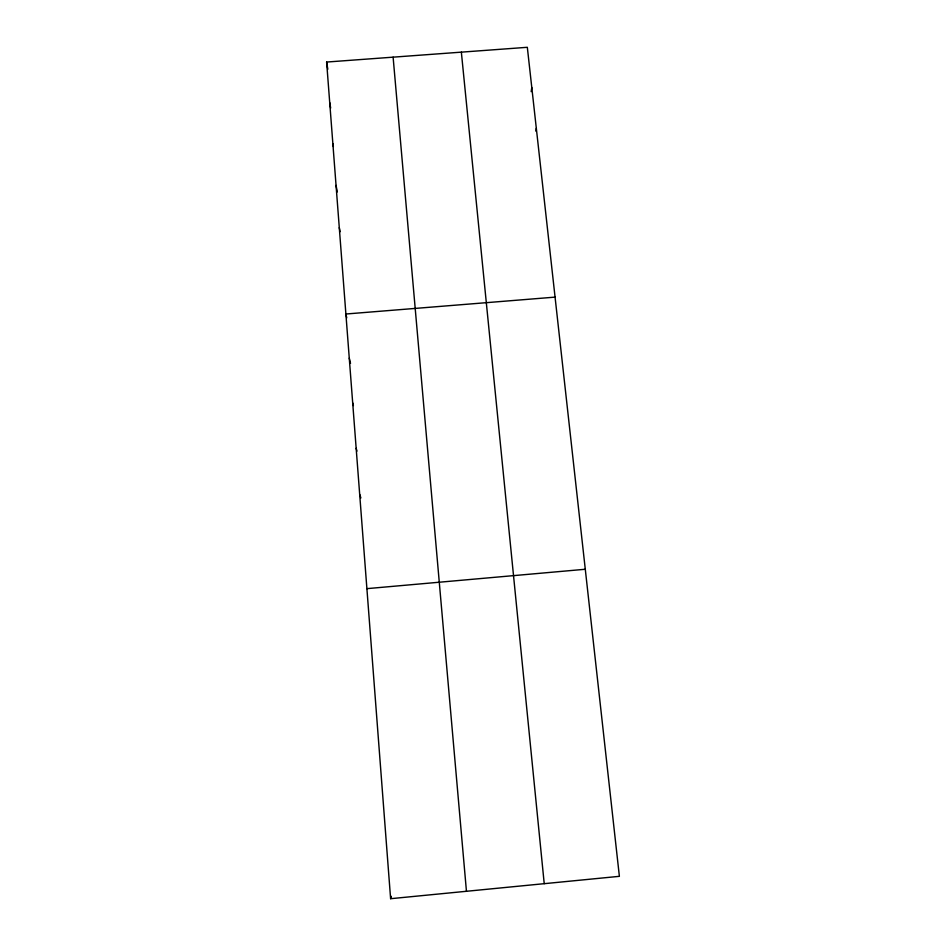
<?xml version="1.0" encoding="UTF-8"?>
<svg xmlns="http://www.w3.org/2000/svg" width="946" height="946" viewBox="0 0 946 946"><rect width="100%" height="100%" fill="white"/><g stroke="black" fill="none" stroke-linecap="round" stroke-linejoin="round"><path stroke-width="1.42" d="M531.167 91.656L531.782 87.505M535.838 131.139L536.311 128.266M390.615 898.7L326.618 62.046L527.324 47.3L619.382 876.327L390.615 898.7L391.254 896.323M366.906 588.649L585.278 569.267M555.066 297.127L345.893 314.013L346.744 317.844M359.693 494.403L360.887 497.939M356.169 448.321L356.997 451.124M352.692 402.901L353.402 405.598M349.275 358.132L350.528 363.382M339.295 227.655L340.087 231.711M336.055 185.381L337.296 191.943M332.874 143.697L333.37 146.5M329.728 102.582L330.662 108.021M326.618 62.046L327.824 69.235M461.352 52.148L544.222 883.67M393.11 57.162L466.449 891.286"/></g></svg>
